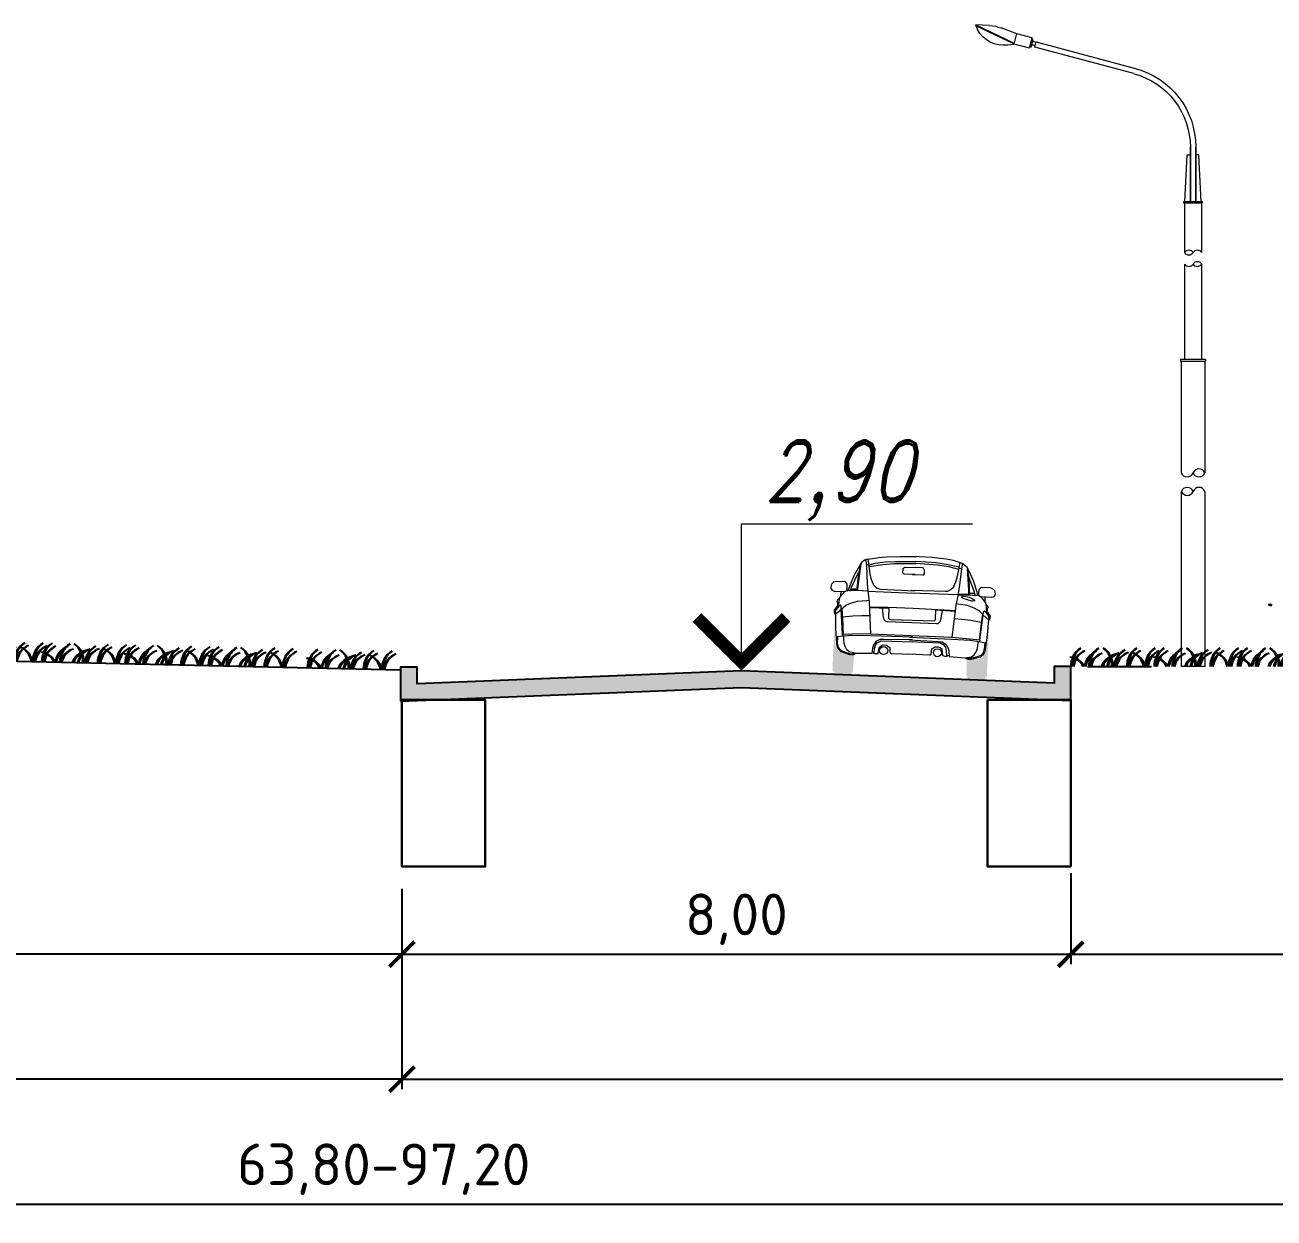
# Model space of a CAD drawing. Header units: millimetres. Extents: x 3633 to 4629, y 3430 to 3787.
# Drawn here: x 3952 to 4027, y 3430.4 to 3502 of the extents above; entities that cross this region are included whole.
import ezdxf

# ---------------------------------------------------------------- set-up
doc = ezdxf.new("R2010")
doc.units = ezdxf.units.MM
doc.layers.add('car', color=7, linetype='Continuous', lineweight=9, true_color=0x000000)
doc.layers.add('light', color=7, linetype='Continuous', lineweight=9, true_color=0x000000)
doc.layers.add('det1', color=7, linetype='Continuous', true_color=0x000000)
doc.layers.add('hatch', color=252, linetype='Continuous')
doc.layers.add('tx1', color=179, linetype='Continuous', lineweight=25)
doc.layers.add('tx2', color=179, linetype='Continuous', lineweight=25)
doc.styles.add('bold', font='romand.shx', dxfattribs={"width": 0.8, "oblique": 15})
doc.styles.add('СПДС', font='isocpeur.ttf')
doc.dimstyles.new('СПДС', dxfattribs={"dimtxt": 1.25, "dimasz": 0.75, "dimexe": 0.3, "dimexo": 0.2, "dimgap": 0.3, "dimtad": 1, "dimrnd": 0.05, "dimzin": 1, "dimtxsty": 'СПДС', "dimblk": 'ARCHTICK', "dimcen": 0.6, "dimclrd": 7, "dimclre": 7, "dimclrt": 7, "dimazin": 0, "dimtfac": 1, "dimtmove": 1, "dimatfit": 3, "dimldrblk": 'OBLIQUE', "dimfxl": 1, "dimlwd": -1, "dimlwe": -1, "dimarcsym": 0})

# ---------------------------------------------------------------- blocks, each defined once
blk = doc.blocks.new('*U183')
at = {"layer": 'hatch', "ltscale": 0.5}
blk.add_hatch(color=256, dxfattribs=at).paths.add_polyline_path([(3500, -60), (7592, -224), (7592, 184), (7392, 184), (7392, -16), (3500, 140), (-250, -10), (-250, 190), (-450, 190), (-450, -218)])
at = {"layer": 'det1', "ltscale": 0.5}
blk.add_lwpolyline([(7592, -224), (3500, -60), (-450, -218), (-450, 190), (-250, 190), (-250, -10), (3500, 140), (7392, -16), (7392, 184), (7592, 184), (7592, -224)], dxfattribs=at)
blk = doc.blocks.new('*U281')
at = {"layer": 'car'}
for points in [[(-695, 234), (-714, 232), (-754, 234), (-802, 247), (-865, 266), (-891, 292), (-913, 322), (-925, 366), (-941, 548), (-948, 717), (-946, 54), (-937, 41), (-917, 14), (-901, 5), (-885, 0), (-743, -2), (-723, 11), (-708, 31), (-701, 58)], [(909, 717), (902, 548), (886, 366), (874, 322), (852, 292), (826, 266), (763, 247), (715, 234), (675, 232), (656, 234), (662, 58), (670, 31), (684, 11), (704, -2), (846, 0), (862, 5), (878, 14), (898, 41), (907, 54)]]:
    blk.add_hatch(color=256, dxfattribs=at).paths.add_polyline_path(points)
for p, q in [((-650, 1356), (-678, 1307)), ((-608, 1388), (-650, 1356)), ((-594, 1395), (-608, 1388)), ((-608, 1387), (-598, 1375)), ((-598, 1375), (-591, 1322)), ((-571, 1397), (-594, 1395)), ((-565, 1366), (-572, 1397)), ((-571, 1397), (-447, 1423)), ((-558, 1312), (-565, 1366)), ((-559, 1332), (-485, 1353)), ((-485, 1353), (-362, 1373)), ((-447, 1423), (-359, 1436)), ((-395, 1342), (-259, 1360)), ((-362, 1373), (-243, 1385)), ((-359, 1436), (-190, 1447)), ((-259, 1360), (-105, 1366)), ((-243, 1385), (-64, 1392)), ((-190, 1447), (-36, 1452)), ((-105, 1366), (2, 1368)), ((-64, 1392), (2, 1392)), ((-36, 1452), (1, 1452)), ((66, 1392), (0, 1392)), ((107, 1367), (0, 1368)), ((38, 1452), (1, 1452)), ((193, 1448), (38, 1452)), ((246, 1385), (66, 1392)), ((262, 1360), (107, 1367)), ((361, 1436), (193, 1448)), ((364, 1373), (246, 1385)), ((398, 1343), (262, 1360)), ((450, 1423), (361, 1436)), ((487, 1354), (364, 1373)), ((570, 1388), (450, 1423)), ((523, 1344), (487, 1354)), ((519, 1312), (526, 1366)), ((526, 1366), (533, 1397)), ((532, 1397), (555, 1395)), ((559, 1375), (552, 1322)), ((555, 1395), (570, 1388)), ((570, 1387), (559, 1375)), ((570, 1388), (611, 1356)), ((611, 1356), (640, 1307)), ((-758, 1054), (-682, 1233)), ((-678, 1307), (-737, 1191)), ((-682, 1226), (-693, 1081)), ((-659, 1339), (-685, 1070)), ((-675, 1253), (-682, 1226)), ((-664, 1333), (-675, 1253)), ((-561, 1338), (-592, 1325)), ((-591, 1322), (-571, 1103)), ((-542, 1222), (-558, 1312)), ((-556, 1310), (-395, 1342)), ((-528, 1168), (-542, 1222)), ((-149, 1249), (-146, 1294)), ((-140, 1237), (-149, 1249)), ((-146, 1294), (-140, 1309)), ((-140, 1309), (-132, 1316)), ((-130, 1235), (-140, 1237)), ((-132, 1316), (-121, 1320)), ((0, 1235), (-130, 1235)), ((-121, 1320), (1, 1320)), ((82, 1320), (-40, 1320)), ((-39, 1235), (92, 1235)), ((94, 1316), (82, 1320)), ((92, 1235), (101, 1237)), ((101, 1309), (94, 1316)), ((107, 1294), (101, 1309)), ((101, 1237), (110, 1249)), ((110, 1249), (107, 1294)), ((520, 1318), (398, 1343)), ((489, 1168), (503, 1222)), ((503, 1222), (519, 1312)), ((523, 1338), (553, 1325)), ((552, 1322), (532, 1103)), ((620, 1339), (646, 1070)), ((625, 1333), (636, 1253)), ((636, 1253), (643, 1226)), ((640, 1307), (698, 1191)), ((719, 1054), (643, 1233)), ((643, 1226), (655, 1081)), ((-1003, 1068), (-1005, 1040)), ((-996, 1084), (-1003, 1068)), ((-975, 1104), (-996, 1084)), ((-941, 1116), (-975, 1104)), ((-842, 1116), (-941, 1116)), ((-834, 1114), (-842, 1116)), ((-813, 1087), (-834, 1114)), ((-811, 1036), (-813, 1087)), ((-784, 1060), (-796, 1020)), ((-737, 1191), (-784, 1060)), ((-769, 1013), (-758, 1054)), ((-693, 1081), (-697, 1017)), ((-685, 1070), (-686, 1021)), ((-571, 1103), (-560, 1013)), ((-506, 1114), (-528, 1168)), ((-506, 1114), (-498, 1096)), ((-503, 1111), (-495, 1092)), ((-498, 1096), (-481, 1079)), ((-481, 1079), (-456, 1060)), ((-456, 1060), (-428, 1048)), ((417, 1060), (389, 1048)), ((442, 1079), (417, 1060)), ((459, 1096), (442, 1079)), ((464, 1111), (456, 1092)), ((467, 1114), (459, 1096)), ((467, 1114), (489, 1168)), ((532, 1103), (521, 1013)), ((646, 1070), (648, 1021)), ((655, 1081), (658, 1017)), ((698, 1191), (745, 1060)), ((730, 1013), (719, 1054)), ((745, 1060), (757, 1020)), ((772, 1036), (774, 1087)), ((774, 1087), (795, 1114)), ((795, 1114), (804, 1116)), ((804, 1116), (902, 1116)), ((902, 1116), (936, 1104)), ((936, 1104), (957, 1084)), ((957, 1084), (964, 1068)), ((964, 1068), (967, 1040)), ((-1005, 1040), (-1004, 1027)), ((-1004, 1027), (-990, 1007)), ((-990, 1007), (-964, 999)), ((-964, 999), (-836, 999)), ((-912, 900), (-924, 890)), ((-898, 913), (-912, 900)), ((-900, 909), (-904, 863)), ((-893, 930), (-900, 909)), ((-838, 998), (-893, 930)), ((-885, 997), (-885, 944)), ((-836, 998), (-814, 1010)), ((-814, 1010), (-811, 1036)), ((-812, 1010), (-795, 1019)), ((-796, 1020), (-791, 1017)), ((-791, 1017), (-782, 1015)), ((-782, 1015), (-769, 1013)), ((-696, 1017), (-775, 1015)), ((-761, 1036), (-698, 1035)), ((-559, 1014), (-696, 1017)), ((-686, 1021), (-563, 1018)), ((-680, 889), (-568, 902)), ((-568, 902), (-539, 905)), ((-562, 1016), (-540, 890)), ((-560, 1014), (1, 1011)), ((-428, 1048), (-408, 1046)), ((-408, 1046), (1, 1042)), ((369, 1046), (-40, 1042)), ((521, 1014), (-40, 1011)), ((389, 1048), (369, 1046)), ((529, 902), (500, 905)), ((523, 1016), (502, 890)), ((520, 1014), (657, 1017)), ((648, 1021), (524, 1018)), ((642, 889), (529, 902)), ((565, 993), (579, 1000)), ((566, 982), (565, 993)), ((585, 973), (566, 982)), ((579, 1000), (615, 999)), ((690, 946), (585, 973)), ((615, 999), (657, 990)), ((657, 1017), (736, 1015)), ((657, 990), (700, 973)), ((722, 1036), (659, 1035)), ((708, 943), (690, 946)), ((700, 973), (724, 958)), ((724, 948), (708, 943)), ((724, 958), (724, 948)), ((724, 948), (724, 948)), ((743, 1015), (730, 1013)), ((752, 1017), (743, 1015)), ((757, 1020), (752, 1017)), ((773, 1010), (756, 1019)), ((775, 1010), (772, 1036)), ((797, 998), (775, 1010)), ((926, 999), (797, 999)), ((799, 998), (854, 930)), ((846, 997), (846, 944)), ((854, 930), (861, 909)), ((859, 913), (873, 900)), ((861, 909), (866, 863)), ((873, 900), (886, 890)), ((951, 1007), (926, 999)), ((965, 1027), (951, 1007)), ((967, 1040), (965, 1027)), ((-918, 825), (-954, 773)), ((-954, 773), (-954, 752)), ((-954, 752), (-951, 726)), ((-942, 753), (-944, 740)), ((-942, 724), (-872, 782)), ((-933, 781), (-942, 753)), ((-892, 829), (-933, 781)), ((-924, 890), (-928, 877)), ((-928, 877), (-917, 864)), ((-917, 864), (-910, 863)), ((-917, 864), (-916, 801)), ((-916, 801), (-916, 810)), ((-904, 863), (-914, 809)), ((-910, 863), (-904, 863)), ((-887, 834), (-892, 829)), ((-883, 832), (-887, 834)), ((-874, 822), (-883, 832)), ((-872, 784), (-874, 822)), ((-871, 784), (-822, 831)), ((-843, 483), (-871, 784)), ((-863, 793), (-852, 676)), ((-822, 831), (-763, 863)), ((-763, 863), (-680, 889)), ((-540, 890), (-522, 691)), ((-534, 828), (-310, 830)), ((-531, 821), (-305, 821)), ((-382, 821), (-363, 709)), ((-310, 830), (-11, 832)), ((-303, 830), (-299, 704)), ((-11, 832), (364, 827)), ((263, 821), (497, 816)), ((265, 705), (265, 828)), ((333, 726), (344, 817)), ((364, 827), (497, 825)), ((502, 890), (483, 691)), ((724, 863), (642, 889)), ((783, 831), (724, 863)), ((832, 784), (783, 831)), ((804, 483), (832, 784)), ((824, 793), (814, 676)), ((833, 784), (835, 822)), ((903, 724), (833, 782)), ((835, 822), (844, 832)), ((844, 832), (849, 834)), ((849, 834), (853, 829)), ((853, 829), (894, 781)), ((871, 863), (866, 863)), ((866, 863), (875, 809)), ((878, 864), (871, 863)), ((878, 864), (877, 801)), ((877, 801), (877, 810)), ((889, 877), (878, 864)), ((879, 825), (916, 773)), ((886, 890), (889, 877)), ((894, 781), (903, 753)), ((903, 753), (905, 740)), ((916, 752), (913, 726)), ((916, 773), (916, 752)), ((-951, 726), (-945, 724)), ((-944, 740), (-942, 724)), ((-852, 694), (-728, 711)), ((-852, 676), (-836, 483)), ((-728, 711), (-620, 720)), ((-620, 720), (-525, 723)), ((-522, 691), (-508, 502)), ((-363, 709), (-350, 680)), ((-350, 680), (-339, 667)), ((-339, 667), (-316, 658)), ((-316, 658), (276, 660)), ((-299, 704), (-294, 693)), ((-294, 693), (-283, 687)), ((-283, 687), (-277, 687)), ((-277, 687), (247, 691)), ((247, 691), (258, 693)), ((258, 693), (261, 700)), ((261, 700), (265, 705)), ((276, 660), (296, 661)), ((296, 661), (320, 683)), ((320, 683), (333, 726)), ((483, 691), (470, 502)), ((581, 720), (486, 723)), ((689, 711), (581, 720)), ((814, 694), (689, 711)), ((814, 676), (797, 483)), ((905, 740), (903, 724)), ((913, 726), (906, 724)), ((-828, 462), (-916, 451)), ((-904, 451), (-902, 374)), ((-844, 482), (-842, 459)), ((-723, 493), (-843, 483)), ((-730, 475), (-830, 462)), ((-824, 421), (-828, 462)), ((-504, 479), (-730, 475)), ((-508, 502), (-723, 493)), ((-508, 502), (470, 502)), ((2, 484), (-504, 479)), ((-2, 451), (-345, 444)), ((-41, 484), (465, 479)), ((-37, 451), (306, 444)), ((465, 479), (691, 475)), ((470, 502), (684, 493)), ((684, 493), (804, 483)), ((691, 475), (791, 462)), ((785, 421), (789, 462)), ((789, 462), (878, 451)), ((805, 482), (804, 459)), ((865, 451), (863, 374)), ((-902, 374), (-891, 329)), ((-891, 329), (-869, 303)), ((-869, 303), (-833, 284)), ((-819, 381), (-824, 421)), ((-804, 338), (-819, 381)), ((-785, 300), (-804, 338)), ((-754, 278), (-785, 300)), ((-479, 332), (-483, 269)), ((-466, 368), (-479, 332)), ((-446, 405), (-466, 368)), ((-456, 280), (-452, 331)), ((-452, 331), (-441, 379)), ((-427, 424), (-446, 405)), ((-441, 379), (-423, 401)), ((-394, 442), (-427, 424)), ((-423, 401), (-376, 424)), ((-407, 273), (-403, 329)), ((-403, 329), (-396, 349)), ((-396, 349), (-371, 370)), ((-345, 444), (-394, 442)), ((-376, 424), (2, 428)), ((-371, 370), (-351, 377)), ((-351, 377), (-313, 376)), ((-313, 376), (-293, 363)), ((-293, 363), (-275, 354)), ((-275, 354), (-269, 341)), ((-269, 341), (-268, 327)), ((-268, 327), (-268, 307)), ((-268, 307), (-262, 280)), ((337, 424), (-41, 428)), ((229, 307), (223, 280)), ((230, 341), (229, 327)), ((229, 327), (229, 307)), ((236, 354), (230, 341)), ((254, 363), (236, 354)), ((274, 376), (254, 363)), ((312, 377), (274, 376)), ((306, 444), (355, 442)), ((332, 370), (312, 377)), ((357, 349), (332, 370)), ((384, 401), (337, 424)), ((355, 442), (388, 424)), ((364, 329), (357, 349)), ((368, 273), (364, 329)), ((402, 379), (384, 401)), ((388, 424), (408, 405)), ((413, 331), (402, 379)), ((408, 405), (428, 368)), ((417, 280), (413, 331)), ((428, 368), (440, 332)), ((440, 332), (444, 269)), ((715, 278), (746, 300)), ((746, 300), (766, 338)), ((766, 338), (780, 381)), ((780, 381), (785, 421)), ((831, 303), (794, 284)), ((852, 329), (831, 303)), ((863, 374), (852, 329)), ((-833, 284), (-777, 264)), ((-777, 264), (-734, 255)), ((-703, 266), (-754, 278)), ((-734, 255), (-714, 255)), ((-714, 255), (-701, 256)), ((-683, 258), (-703, 266)), ((-701, 256), (-696, 258)), ((-696, 258), (-689, 260)), ((-483, 269), (-683, 260)), ((-483, 278), (-456, 280)), ((-466, 278), (-452, 269)), ((-452, 269), (-437, 269)), ((-437, 269), (-407, 273)), ((-262, 280), (-257, 276)), ((-257, 276), (-249, 276)), ((-249, 276), (0, 278)), ((211, 276), (-39, 278)), ((218, 276), (211, 276)), ((223, 280), (218, 276)), ((399, 269), (368, 273)), ((413, 269), (399, 269)), ((428, 278), (413, 269)), ((444, 278), (417, 280)), ((444, 269), (644, 260)), ((644, 258), (664, 266)), ((657, 258), (650, 260)), ((663, 256), (657, 258)), ((675, 255), (663, 256)), ((664, 266), (715, 278)), ((695, 255), (675, 255)), ((738, 264), (695, 255)), ((794, 284), (738, 264))]:
    blk.add_line(p, q, dxfattribs=at)
for points in [[(-936, 728), (-929, 549), (-913, 368), (-902, 327), (-882, 300), (-859, 276), (-799, 258), (-752, 246), (-714, 244), (-700, 246), (-689, 251), (-683, 258)], [(898, 728), (890, 549), (874, 368), (863, 327), (843, 300), (820, 276), (760, 258), (713, 246), (675, 244), (661, 246), (650, 251), (644, 258)]]:
    blk.add_lwpolyline(points, dxfattribs=at)
for centre in [(-342, 309), (303, 309)]:
    blk.add_circle(centre, 48.5, dxfattribs=at)
blk = doc.blocks.new('grass')
at = {"color": 0}
for centre, radius, start, end in [((283, 8), 251, 120.9153, 181.7436), ((299, 18), 251, 125.1975, 184.082), ((300, -40), 251, 113.3716, 170.93), ((317, -31), 251, 117.6539, 172.7928), ((442, -40), 251, 113.3716, 170.93), ((459, -31), 251, 117.6539, 172.7928), ((499, 8), 251, 120.9153, 181.7436), ((514, 18), 251, 125.1975, 184.082), ((465, -39), 205, 105.3788, 169.0232), ((480, -34), 205, 109.661, 170.3333), ((632, -94), 251, 95.3506, 157.9162), ((650, -92), 251, 99.6328, 158.5173), ((291, 8), 251, 358.2564, 59.0847), ((275, 18), 251, 355.918, 54.8025), ((667, -34), 205, 105.3788, 170.2977), ((681, -30), 205, 109.661, 171.6027), ((778, -4), 226, 115.7068, 178.9593), ((793, 4), 226, 119.989, 180.9593), ((789, -46), 226, 106.7576, 168.2484), ((805, -40), 226, 111.0398, 169.6613), ((954, 8), 251, 120.9153, 181.7436), ((970, 18), 251, 125.1975, 184.082), ((971, -40), 251, 113.3716, 170.93), ((988, -31), 251, 117.6539, 172.7928), ((703, -46), 226, 11.7516, 73.2424), ((687, -40), 226, 10.3387, 68.9602), ((1174, 8), 251, 120.9153, 181.7436), ((1190, 18), 251, 125.1975, 184.082), ((1191, -40), 251, 113.3716, 170.93), ((1208, -31), 251, 117.6539, 172.7928), ((18, -80), 193, 24.414, 89.3231), ((4, -79), 193, 24.1831, 85.0409)]:
    blk.add_arc(centre, radius, start, end, dxfattribs=at)
blk = doc.blocks.new('*U73')
at = {"layer": 'light'}
for p, q in [((-2605, 7701), (-2609, 7693)), ((151, 3685), (151, 3666))]:
    blk.add_line(p, q, dxfattribs=at)
at = {"layer": 'light', "ltscale": 15}
for p, q in [((-2609, 7693), (-2147, 7473)), ((-2609, 7693), (-2147, 7473)), ((-2609, 7693), (-2147, 7473)), ((-2609, 7693), (-2586, 7649)), ((-2609, 7693), (-2586, 7649)), ((-2609, 7693), (-2586, 7649)), ((-2605, 7701), (-2145, 7482)), ((-2605, 7701), (-2145, 7482)), ((-2605, 7701), (-2145, 7482)), ((-2444, 7694), (-2605, 7701)), ((-2444, 7694), (-2605, 7701)), ((-2444, 7694), (-2605, 7701)), ((-2114, 7596), (-2303, 7666)), ((-2114, 7596), (-2303, 7666)), ((-2114, 7596), (-2303, 7666)), ((-2147, 7472), (-2114, 7597)), ((-2147, 7472), (-2114, 7597)), ((-2147, 7472), (-2114, 7597)), ((-1930, 7547), (-2114, 7596)), ((-1930, 7547), (-2114, 7596)), ((-1930, 7547), (-2114, 7596)), ((-1964, 7423), (-1930, 7547)), ((-1964, 7423), (-1930, 7547)), ((-1964, 7423), (-1930, 7547)), ((-1942, 7435), (-1918, 7528)), ((-1942, 7435), (-1918, 7528)), ((-1942, 7435), (-1918, 7528)), ((-1917, 7528), (-1934, 7533)), ((-1917, 7528), (-1934, 7533)), ((-1917, 7528), (-1934, 7533)), ((-1883, 7492), (-1924, 7503)), ((-1883, 7492), (-1924, 7503)), ((-1883, 7492), (-1924, 7503)), ((-1898, 7436), (-1882, 7498)), ((-1898, 7436), (-1882, 7498)), ((-1898, 7436), (-1882, 7498)), ((-1882, 7498), (-692, 7179)), ((-1882, 7498), (-692, 7179)), ((-1882, 7498), (-692, 7179)), ((-2223, 7462), (-2147, 7472)), ((-2223, 7462), (-2147, 7472)), ((-2223, 7462), (-2147, 7472)), ((-1964, 7423), (-2147, 7472)), ((-1964, 7423), (-2147, 7472)), ((-1964, 7423), (-2147, 7472)), ((-1942, 7435), (-1959, 7439)), ((-1942, 7435), (-1959, 7439)), ((-1942, 7435), (-1959, 7439)), ((-1894, 7451), (-1935, 7462)), ((-1894, 7451), (-1935, 7462)), ((-1894, 7451), (-1935, 7462)), ((-709, 7117), (-1898, 7436)), ((-709, 7117), (-1898, 7436)), ((-709, 7117), (-1898, 7436)), ((-32, 5577), (-32, 6235)), ((-32, 5577), (-32, 6235)), ((-32, 6235), (-32, 5577)), ((-32, 6235), (-32, 5577)), ((-32, 6235), (-32, 5577)), ((32, 6235), (32, 5577)), ((32, 6235), (32, 5577)), ((32, 5577), (32, 6235)), ((32, 5577), (32, 6235)), ((32, 5577), (32, 6235)), ((-98, 5577), (-70, 6144)), ((-98, 5577), (-70, 6144)), ((-98, 5577), (-70, 6144)), ((-70, 6144), (-32, 6144)), ((-70, 6144), (-32, 6144)), ((-70, 6144), (-32, 6144)), ((-32, 6144), (-32, 5586)), ((-32, 6144), (-32, 5586)), ((-32, 6144), (-32, 5586)), ((70, 6144), (32, 6144)), ((32, 6144), (32, 5586)), ((70, 6144), (32, 6144)), ((32, 6144), (32, 5586)), ((70, 6144), (32, 6144)), ((32, 6144), (32, 5586)), ((98, 5577), (70, 6144)), ((98, 5577), (70, 6144)), ((98, 5577), (70, 6144)), ((113, 5577), (-113, 5577)), ((-113, 5577), (-113, 5567)), ((113, 5577), (-113, 5577)), ((-113, 5577), (-113, 5567)), ((113, 5577), (-113, 5577)), ((-113, 5577), (-113, 5567)), ((-113, 5567), (113, 5567)), ((-113, 5567), (113, 5567)), ((-113, 5567), (113, 5567)), ((-103, 5567), (-103, 4969)), ((-103, 5567), (-103, 4969)), ((-103, 5567), (-103, 4969)), ((-42, 5577), (-98, 5577)), ((-42, 5577), (-98, 5577)), ((-42, 5577), (-98, 5577)), ((42, 5577), (98, 5577)), ((42, 5577), (98, 5577)), ((42, 5577), (98, 5577)), ((103, 5567), (103, 4969)), ((103, 5567), (103, 4969)), ((103, 5567), (103, 4969)), ((113, 5567), (113, 5577)), ((113, 5567), (113, 5577)), ((113, 5567), (113, 5577)), ((-103, 4831), (-103, 3685)), ((103, 4832), (103, 3685)), ((151, 3685), (-151, 3685)), ((-151, 3685), (-151, 3666)), ((-151, 3666), (151, 3666)), ((-141, 3666), (-141, 2327)), ((141, 3666), (141, 2327)), ((-141, 2102), (-141, 0)), ((141, 2102), (141, 0))]:
    blk.add_line(p, q, dxfattribs=at)
blk.add_lwpolyline([(141, 0), (-141, 0)], dxfattribs=at)
at = {"layer": 'light', "ltscale": 15, "extrusion": (0, 0, -1)}
for centre, major_axis, start_param, end_param in [((-2272, 7812), (-251, 251), 3.788377, 5.017672), ((-2272, 7812), (-251, 251), 3.788377, 5.017672), ((-2272, 7812), (-251, 251), 3.788377, 5.017672), ((-2465, 7222), (334, 334), -0.739173, -0.434069), ((-2465, 7222), (334, 334), -0.739173, -0.434069), ((-2465, 7222), (334, 334), -0.739173, -0.434069), ((-945, 6235), (-645, 645), 1.047198, 2.356194), ((-945, 6235), (-645, 645), 1.047198, 2.356194), ((-945, 6235), (-691, 691), 1.047198, 2.356194), ((-945, 6235), (-691, 691), 1.047198, 2.356194), ((-945, 6235), (-691, 691), 1.047198, 2.356194)]:
    blk.add_ellipse(centre, major_axis=major_axis, ratio=1, start_param=start_param, end_param=end_param, dxfattribs=at)
at = {"layer": 'light', "ltscale": 15}
for centre, major_axis, start_param, end_param in [((-51, 4934), (44.4, 44.4), 6.113706, 8.050993), ((-51, 4934), (44.4, 44.4), 6.113706, 8.050993), ((-51, 4934), (44.4, 44.4), 6.113706, 8.050993), ((-52, 5002), (-43.2, 43.2), 1.352104, 3.360285), ((-52, 5002), (-43.2, 43.2), 1.352104, 3.360285), ((-52, 5002), (-43.2, 43.2), 1.352104, 3.360285), ((52, 4934), (-44.3, 44.3), 4.52894, 6.486255), ((52, 4934), (-44.3, 44.3), 4.52894, 6.486255), ((52, 4934), (-44.3, 44.3), 4.52894, 6.486255), ((-52, 4866), (-44.3, 44.3), 1.387347, 3.344662), ((-52, 4866), (-44.3, 44.3), 1.387347, 3.344662), ((-52, 4866), (-44.3, 44.3), 1.387347, 3.344662), ((52, 4799), (-43.2, 43.2), 4.493697, 6.501878), ((52, 4799), (-43.2, 43.2), 4.493697, 6.501878), ((52, 4799), (-43.2, 43.2), 4.493697, 6.501878), ((51, 4867), (-44.4, 44.4), 1.401317, 3.338604), ((51, 4867), (-44.4, 44.4), 1.401317, 3.338604), ((51, 4867), (-44.4, 44.4), 1.401317, 3.338604), ((-71, 2352), (-52.9, 52.9), 1.127575, 3.584814), ((-71, 2352), (-52.9, 52.9), 1.127575, 3.584814), ((-71, 2352), (-52.9, 52.9), 1.127575, 3.584814), ((70, 2296), (54.8, 54.8), 5.915742, 8.221813), ((70, 2296), (54.8, 54.8), 5.915742, 8.221813), ((70, 2296), (54.8, 54.8), 5.915742, 8.221813), ((70, 2353), (-53.3, 53.3), 1.13396, 3.578817), ((70, 2353), (-53.3, 53.3), 1.13396, 3.578817), ((70, 2353), (-53.3, 53.3), 1.13396, 3.578817), ((-70, 2076), (53.3, 53.3), 5.846349, 8.291206), ((-70, 2076), (53.3, 53.3), 5.846349, 8.291206), ((-70, 2076), (53.3, 53.3), 5.846349, 8.291206), ((-70, 2133), (54.8, 54.8), 2.77415, 5.08022), ((-70, 2133), (54.8, 54.8), 2.77415, 5.08022), ((-70, 2133), (54.8, 54.8), 2.77415, 5.08022), ((71, 2077), (-52.9, 52.9), 4.269167, 6.726407), ((71, 2077), (-52.9, 52.9), 4.269167, 6.726407), ((71, 2077), (-52.9, 52.9), 4.269167, 6.726407)]:
    blk.add_ellipse(centre, major_axis=major_axis, ratio=1, start_param=start_param, end_param=end_param, dxfattribs=at)
blk = doc.blocks.new('_ArchTick')
at = {"color": 0, "linetype": 'ByBlock', "const_width": 0.15}
blk.add_lwpolyline([(-0.5, -0.5), (0.5, 0.5)], dxfattribs=at)
blk = doc.blocks.new('*D193')
at = {"color": 7, "transparency": 16777216}
for p, q in [((4014.778, 3451.065), (4014.777, 3445.606)), ((4049.778, 3451.058), (4049.777, 3445.599)), ((4014.777, 3446.206), (4049.777, 3446.199))]:
    blk.add_line(p, q, dxfattribs=at)
at = {"layer": 'Defpoints', "color": 0, "transparency": 16777216}
for p in [(4014.778, 3451.465), (4049.778, 3451.458), (4049.777, 3446.199)]:
    blk.add_point(p, dxfattribs=at)
at = {"color": 7, "transparency": 16777216, "xscale": 1.5, "yscale": 1.5, "zscale": 1.5}
for p, rotation in [((4014.777, 3446.206), 179.9879147906447), ((4049.777, 3446.199), 359.9879147906447)]:
    blk.add_blockref('_ArchTick', p, dxfattribs=dict(at, rotation=rotation))
at = {"color": 7, "transparency": 16777216, "insert": (4032.277, 3448.302), "char_height": 2.5, "attachment_point": 5, "rotation": 359.98791, "style": 'СПДС'}
blk.add_mtext('7,00', dxfattribs=at)
blk = doc.blocks.new('_Oblique')
at = {"color": 0, "linetype": 'ByBlock', "lineweight": -2}
blk.add_line((-0.5, -0.5), (0.5, 0.5), dxfattribs=at)
blk = doc.blocks.new('*D251')
at = {"color": 7, "transparency": 16777216}
for p, q in [((3863.143, 3465.384), (3863.143, 3445.599)), ((3974.653, 3449.728), (3974.653, 3445.599)), ((3974.653, 3446.199), (3863.143, 3446.199))]:
    blk.add_line(p, q, dxfattribs=at)
at = {"layer": 'Defpoints', "color": 0, "transparency": 16777216}
for p in [(3863.143, 3465.784), (3974.653, 3450.128), (3863.143, 3446.199)]:
    blk.add_point(p, dxfattribs=at)
at = {"color": 7, "transparency": 16777216, "xscale": 1.5, "yscale": 1.5, "zscale": 1.5, "rotation": 180}
blk.add_blockref('_ArchTick', (3863.143, 3446.199), dxfattribs=at)
at = {"color": 7, "transparency": 16777216, "xscale": 1.5, "yscale": 1.5, "zscale": 1.5}
blk.add_blockref('_ArchTick', (3974.653, 3446.199), dxfattribs=at)
at = {"color": 7, "transparency": 16777216, "insert": (3918.898, 3448.299), "char_height": 2.5, "attachment_point": 5, "style": 'СПДС'}
blk.add_mtext('0,00-33,40', dxfattribs=at)
blk = doc.blocks.new('*D195')
at = {"color": 7, "transparency": 16777216}
for p, q in [((3974.653, 3445.799), (3974.653, 3438.099)), ((4158.98, 3445.799), (4158.98, 3438.099)), ((3974.653, 3438.699), (4158.98, 3438.699))]:
    blk.add_line(p, q, dxfattribs=at)
at = {"layer": 'Defpoints', "color": 0, "transparency": 16777216}
for p in [(3974.653, 3446.199), (4158.98, 3446.199), (4158.98, 3438.699)]:
    blk.add_point(p, dxfattribs=at)
at = {"color": 7, "transparency": 16777216, "xscale": 1.5, "yscale": 1.5, "zscale": 1.5, "rotation": 180}
blk.add_blockref('_ArchTick', (3974.653, 3438.699), dxfattribs=at)
at = {"color": 7, "transparency": 16777216, "xscale": 1.5, "yscale": 1.5, "zscale": 1.5}
blk.add_blockref('_ArchTick', (4158.98, 3438.699), dxfattribs=at)
at = {"color": 7, "transparency": 16777216, "insert": (4066.817, 3440.799), "char_height": 2.5, "attachment_point": 5, "style": 'СПДС'}
blk.add_mtext('36,85', dxfattribs=at)
blk = doc.blocks.new('*D196')
at = {"color": 7, "transparency": 16777216}
for p, q in [((3788.142, 3445.799), (3788.142, 3438.099)), ((3974.653, 3445.799), (3974.653, 3438.099)), ((3974.653, 3438.699), (3788.142, 3438.699))]:
    blk.add_line(p, q, dxfattribs=at)
at = {"layer": 'Defpoints', "color": 0, "transparency": 16777216}
for p in [(3788.142, 3446.199), (3974.653, 3446.199), (3788.142, 3438.699)]:
    blk.add_point(p, dxfattribs=at)
at = {"color": 7, "transparency": 16777216, "xscale": 1.5, "yscale": 1.5, "zscale": 1.5, "rotation": 180.0000000000003}
blk.add_blockref('_ArchTick', (3788.142, 3438.699), dxfattribs=at)
at = {"color": 7, "transparency": 16777216, "xscale": 1.5, "yscale": 1.5, "zscale": 1.5}
blk.add_blockref('_ArchTick', (3974.653, 3438.699), dxfattribs=at)
at = {"color": 7, "transparency": 16777216, "insert": (3881.398, 3440.799), "char_height": 2.5, "attachment_point": 5, "style": 'СПДС'}
blk.add_mtext('27,20-60,60', dxfattribs=at)
blk = doc.blocks.new('*D197')
at = {"color": 7, "transparency": 16777216}
for p, q in [((3788.142, 3438.299), (3788.142, 3430.599)), ((4158.98, 3438.299), (4158.98, 3430.599)), ((3788.142, 3431.199), (4158.98, 3431.199))]:
    blk.add_line(p, q, dxfattribs=at)
at = {"layer": 'Defpoints', "color": 0, "transparency": 16777216}
for p in [(3788.142, 3438.699), (4158.98, 3438.699), (4158.98, 3431.199)]:
    blk.add_point(p, dxfattribs=at)
at = {"color": 7, "transparency": 16777216, "xscale": 1.5, "yscale": 1.5, "zscale": 1.5, "rotation": 180}
blk.add_blockref('_ArchTick', (3788.142, 3431.199), dxfattribs=at)
at = {"color": 7, "transparency": 16777216, "xscale": 1.5, "yscale": 1.5, "zscale": 1.5}
blk.add_blockref('_ArchTick', (4158.98, 3431.199), dxfattribs=at)
at = {"color": 7, "transparency": 16777216, "insert": (3973.561, 3433.299), "char_height": 2.5, "attachment_point": 5, "style": 'СПДС'}
blk.add_mtext('63,80-97,20', dxfattribs=at)
blk = doc.blocks.new('*D198')
at = {"color": 7, "transparency": 16777216}
for p, q in [((4014.778, 3451.065), (4014.778, 3445.599)), ((3974.653, 3450.128), (3974.653, 3445.599)), ((3974.653, 3446.199), (4014.778, 3446.199))]:
    blk.add_line(p, q, dxfattribs=at)
at = {"layer": 'Defpoints', "color": 0, "transparency": 16777216}
for p in [(4014.778, 3451.465), (3974.653, 3450.528), (4014.778, 3446.199)]:
    blk.add_point(p, dxfattribs=at)
at = {"color": 7, "transparency": 16777216, "xscale": 1.5, "yscale": 1.5, "zscale": 1.5, "rotation": 180}
blk.add_blockref('_ArchTick', (3974.653, 3446.199), dxfattribs=at)
at = {"color": 7, "transparency": 16777216, "xscale": 1.5, "yscale": 1.5, "zscale": 1.5}
blk.add_blockref('_ArchTick', (4014.778, 3446.199), dxfattribs=at)
at = {"color": 7, "transparency": 16777216, "insert": (3994.716, 3448.299), "char_height": 2.5, "attachment_point": 5, "style": 'СПДС'}
blk.add_mtext('8,00', dxfattribs=at)
blk = doc.blocks.new('Pine 3 Elev_133')
at = {"color": 0}
for p, q in [((-3025, 1477), (-3005, 1497)), ((-3005, 1457), (-3025, 1477)), ((-3005, 1497), (-2945, 1457)), ((-2945, 1457), (-3005, 1457))]:
    blk.add_line(p, q, dxfattribs=at)

msp = doc.modelspace()

# ---------------------------------------------------------------- linework, layer by layer
at = {"color": 0}
msp.add_line((4015.778, 3463.459), (4019.613, 3463.459), dxfattribs=at)
msp.add_lwpolyline([(3863.123, 3465.785), (3974.57, 3463.264)], dxfattribs=at)
at = {"color": 0, "lineweight": 30}
for points in [[(3974.653, 3461.458), (3979.653, 3461.458), (3979.653, 3451.458), (3974.653, 3451.458)], [(4009.778, 3461.465), (4014.778, 3461.465), (4014.778, 3451.465), (4009.778, 3451.465)]]:
    msp.add_lwpolyline(points, close=True, dxfattribs=at)
at = {"color": 0}
for centre, radius, start, end in [((4017.771, 3462.987), 1.253, 95.3506, 157.91619), ((4017.864, 3463), 1.253, 99.63282, 158.51732), ((4016.068, 3463.497), 1.253, 358.2564, 59.08468), ((4015.989, 3463.548), 1.253, 355.91796, 54.80246), ((4017.947, 3463.286), 1.023, 105.37875, 170.29766), ((4018.02, 3463.309), 1.023, 109.66097, 171.60273), ((4018.505, 3463.438), 1.128, 115.70682, 178.95931), ((4018.58, 3463.477), 1.128, 119.98904, 180.95928), ((4018.556, 3463.229), 1.128, 106.7576, 168.24844), ((4018.636, 3463.256), 1.128, 111.03982, 169.66132), ((4019.383, 3463.497), 1.253, 120.91532, 181.7436), ((4019.462, 3463.548), 1.253, 125.19754, 184.08204), ((4019.467, 3463.261), 1.253, 113.37164, 170.93), ((4019.551, 3463.301), 1.253, 117.65386, 172.79282), ((4018.126, 3463.229), 1.128, 11.75156, 73.2424), ((4018.046, 3463.256), 1.128, 10.33868, 68.96018), ((4020.483, 3463.497), 1.253, 120.91532, 181.7436), ((4020.562, 3463.548), 1.253, 125.19754, 184.08204), ((4020.567, 3463.261), 1.253, 113.37164, 170.93), ((4020.651, 3463.301), 1.253, 117.65386, 172.79282)]:
    msp.add_arc(centre, radius, start, end, dxfattribs=at)
at = {"layer": 'tx1', "color": 0, "linetype": 'Continuous', "lineweight": 15, "ltscale": 200}
for p, q in [((3995.028, 3472.028), (4008.887, 3472.028)), ((3995.028, 3463.216), (3995.028, 3472.028))]:
    msp.add_line(p, q, dxfattribs=at)
at = {"layer": 'tx1', "color": 0, "linetype": 'Continuous', "lineweight": 15, "ltscale": 200, "const_width": 0.734}
msp.add_lwpolyline([(3992.35, 3466.413), (3995.028, 3463.735), (3997.706, 3466.413)], dxfattribs=at)

# ---------------------------------------------------------------- block references
at = {"color": 0}
for name, p, xscale, yscale, zscale in [('*U73', (4022.113, 3463.459), 0.005, 0.005, 0.005), ('Pine 3 Elev_133', (4034.076, 3463.548), 0.002454764377558604, 0.002454764377558604, 0.002454764377558604), ('grass', (4014.613, 3463.459), 0.005, 0.005, 0.005), ('grass', (4019.613, 3463.459), 0.005, 0.005, 0.005), ('grass', (4019.613, 3463.459), 0.005, 0.005, 0.005), ('grass', (4024.613, 3463.459), 0.005, 0.005, 0.005), ('grass', (4024.613, 3463.459), 0.005, 0.005, 0.005)]:
    msp.add_blockref(name, p, dxfattribs=dict(at, xscale=xscale, yscale=yscale, zscale=zscale))
at = {"color": 0, "xscale": 0.005, "yscale": 0.005, "zscale": 0.005}
for name, p, rotation in [('*U281', (4005.201, 3462.809), 357.7093899568968), ('grass', (3947.874, 3463.874), 358.7147740371229), ('grass', (3952.873, 3463.762), 358.7147740371229), ('grass', (3957.872, 3463.65), 358.7147740371229), ('grass', (3962.87, 3463.538), 358.7147740371229), ('grass', (3968.814, 3463.394), 358.7147740371229)]:
    msp.add_blockref(name, p, dxfattribs=dict(at, rotation=rotation))
at = {"color": 0, "ltscale": 0.5, "xscale": -0.005, "yscale": 0.005, "zscale": 0.005}
msp.add_blockref('*U183', (4012.528, 3462.516), dxfattribs=at)

# ---------------------------------------------------------------- texts
at = {"layer": 'tx2', "color": 0, "lineweight": 15, "ltscale": 200, "style": 'bold', "oblique": 15, "width": 0.8}
msp.add_text('2,90', height=3.6717, dxfattribs=at).set_placement((3996.35, 3473.35))

# ---------------------------------------------------------------- dimensions: what is measured, and where the dimension line sits
at = {"color": 0}
dim = msp.add_linear_dim(base=(3863.143, 3446.199), p1=(3974.653, 3450.128), p2=(3863.143, 3465.784), angle=180, text='0,00-33,40', dimstyle='СПДС', override={"dimscale": 2, "dimlfac": 0.2}, dxfattribs=at)
dim.commit()
dim.dimension.update_dxf_attribs({"geometry": '*D251', "text_midpoint": (3918.898, 3448.299)})
dim = msp.add_linear_dim(base=(4014.7778, 3446.1986), p1=(3974.6533, 3450.5278), p2=(4014.7778, 3451.4652), angle=180, dimstyle='СПДС', override={"dimscale": 2, "dimlfac": 0.2}, dxfattribs=at)
dim.commit()
dim.dimension.update_dxf_attribs({"geometry": '*D198', "text_midpoint": (3994.7156, 3448.2986)})
for p1, p2, distance, picture, middle in [((4014.778, 3451.465), (4049.778, 3451.458), -5.259, '*D193', (4032.277, 3448.302)), ((3974.653, 3446.199), (4158.98, 3446.199), -7.5, '*D195', (4066.817, 3440.799))]:
    dim = msp.add_aligned_dim(p1=p1, p2=p2, distance=distance, dimstyle='СПДС', override={"dimscale": 2, "dimlfac": 0.2}, dxfattribs=at)
    dim.commit()
    dim.dimension.update_dxf_attribs({"geometry": picture, "text_midpoint": middle})
for p1, p2, distance, text, picture, middle in [((3974.653, 3446.199), (3788.142, 3446.199), 7.5, '27,20-60,60', '*D196', (3881.398, 3440.799)), ((3788.142, 3438.699), (4158.98, 3438.699), -7.5, '63,80-97,20', '*D197', (3973.561, 3433.299))]:
    dim = msp.add_aligned_dim(p1=p1, p2=p2, distance=distance, text=text, dimstyle='СПДС', override={"dimscale": 2, "dimlfac": 0.2}, dxfattribs=at)
    dim.commit()
    dim.dimension.update_dxf_attribs({"geometry": picture, "text_midpoint": middle})

doc.saveas('drawing.dxf')
